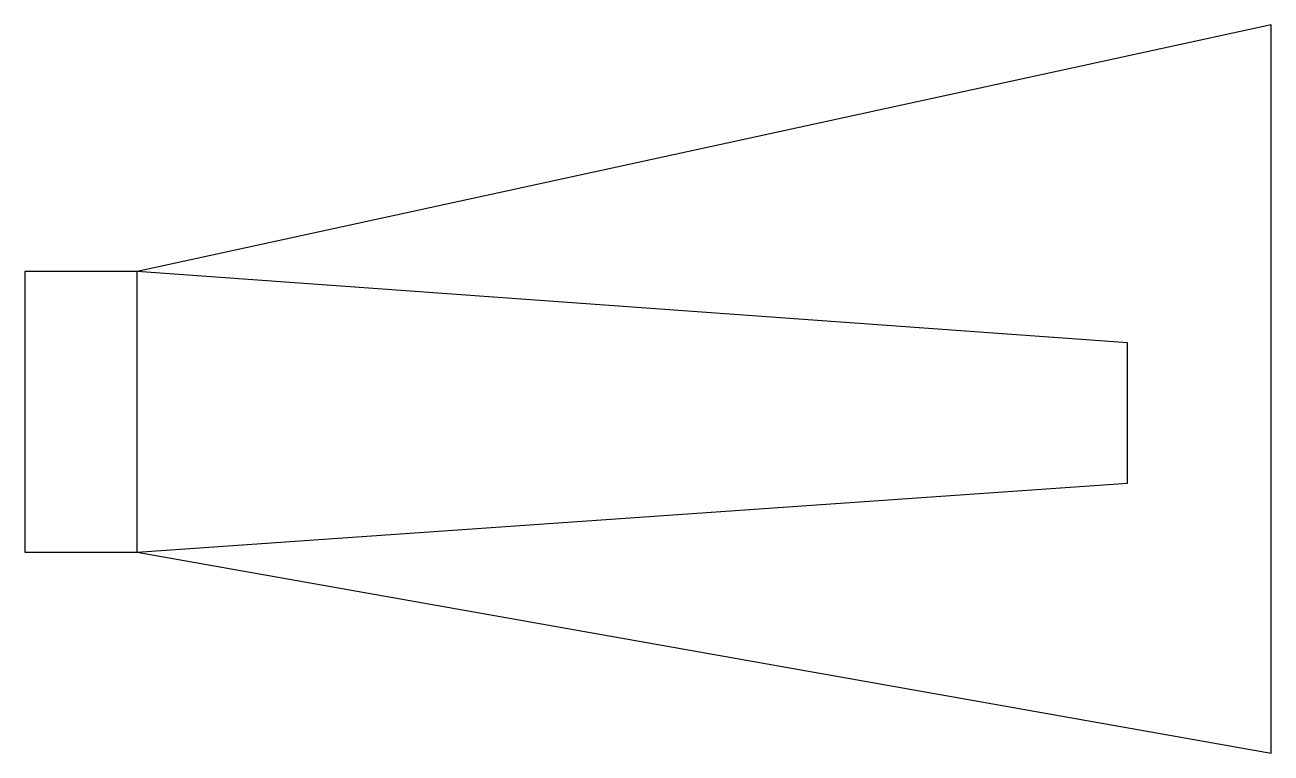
# Model space of a CAD drawing. Header units: millimetres. Extents: x 0 to 44.4, y -17.2 to 8.8.
import ezdxf

# ---------------------------------------------------------------- set-up
doc = ezdxf.new("R2010")
doc.units = ezdxf.units.MM
doc.layers.get('0').update_dxf_attribs({"linetype": 'CONTINUOUS'})

msp = doc.modelspace()

# ---------------------------------------------------------------- linework, layer by layer
for p, q in [((44.418, 8.792), (4, 0)), ((44.418, -17.16), (44.418, 8.792)), ((39.3, -2.541), (4, 0)), ((39.3, -7.541), (39.3, -2.541)), ((4, -10), (39.3, -7.541)), ((4, -10), (44.418, -17.16))]:
    msp.add_line(p, q)
msp.add_lwpolyline([(0, 0), (0, -10), (4, -10), (4, 0)], close=True)

doc.saveas('drawing.dxf')
